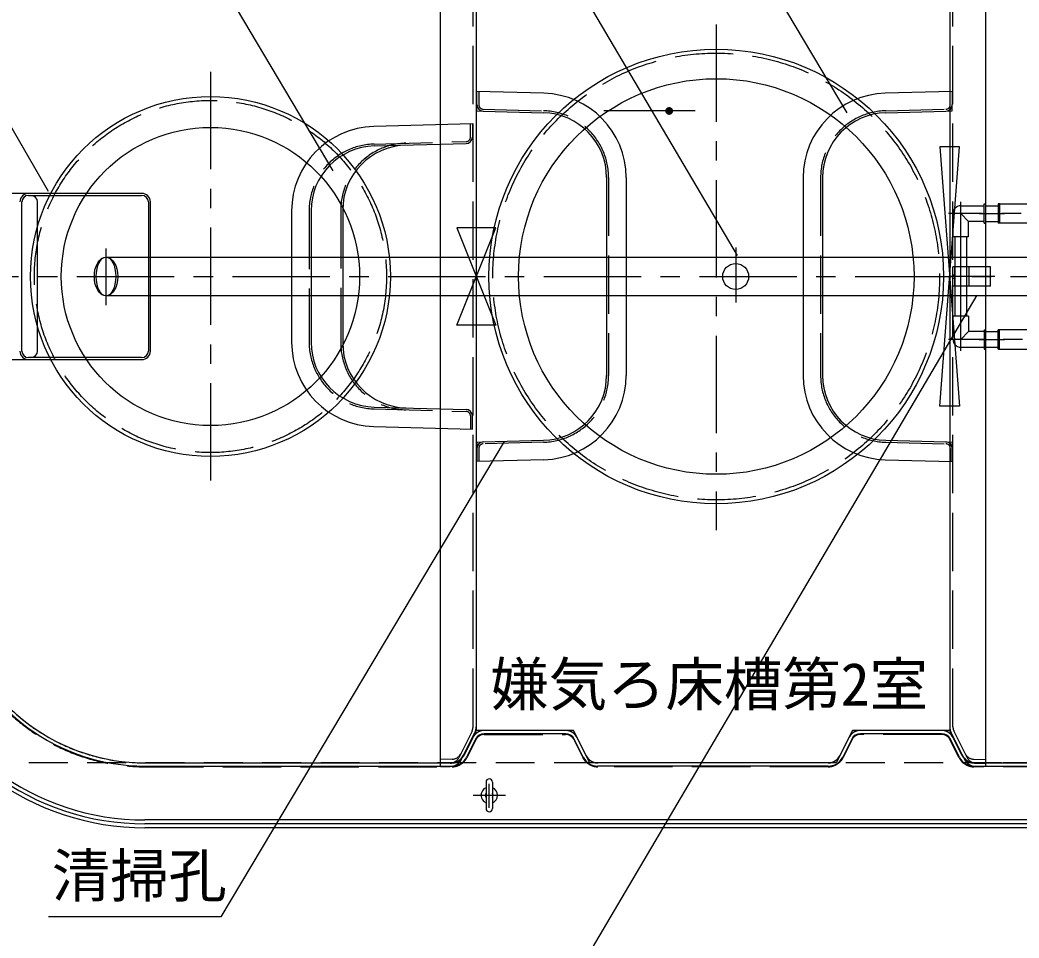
# Model space of a CAD drawing. Units: millimetres, scale not verified. Extents: x -8910 to 8910, y -6308 to 6308.
# Drawn here: x -5787 to -4246, y 392 to 1807 of the extents above; entities that cross this region are included whole.
import ezdxf
from ezdxf.enums import TextEntityAlignment as Align

# ---------------------------------------------------------------- set-up
doc = ezdxf.new("R2010")
doc.units = ezdxf.units.MM
doc.header["$LTSCALE"] = 30
for name, pattern in [('CHAIN1', [8, 5, -1, 1, -1]), ('CHAIN2', [12, 9, -1, 1, -1]), ('DASHED1', [1.8, 1.2, -0.6]), ('DASHED2', [3, 2, -1]), ('DASHED3', [4, 3, -1]), ('DOUBLE_CHAIN2', [12.8, 9, -1, 0.6, -0.6, 0.6, -1])]:
    doc.linetypes.add(name, pattern=pattern)
for name, color, linetype, lineweight in [('0-0_躯体', 3, 'Continuous', 25), ('0-1_機器', 2, 'Continuous', 25), ('0-2_文字', 7, 'Continuous', 25), ('0-3_空気管', 3, 'Continuous', 25), ('0-6_09', 3, 'Continuous', 25), ('0-8_0A', 3, 'Continuous', 25)]:
    doc.layers.add(name, color=color, linetype=linetype, lineweight=lineweight)
doc.styles.add('ＭＳ ゴシック', font='')
doc.styles.get('ＭＳ ゴシック').set_extended_font_data('MS Gothic')

msp = doc.modelspace()

# ---------------------------------------------------------------- linework, layer by layer
at = {"layer": '0-0_躯体'}
for p, q in [((-4745.55, 1667.1), (-4886.38, 1667.1)), ((-5088.99, 1647.11), (-5241.16, 1643.12)), ((-5088.99, 1647.11), (-5088.99, 1626.84)), ((-5240.37, 1613.13), (-5098.73, 1616.84)), ((-5367.79, 1513.17), (-5367.79, 1310.55)), ((-5337.79, 1513.17), (-5337.79, 1310.55)), ((-5289, 1514.44), (-5289, 1309.28)), ((-4335.99, 1520.86), (-4299.99, 1520.86)), ((-4277.49, 1523.86), (-3974.49, 1523.86)), ((-4347.99, 1508.86), (-4347.99, 1472.86)), ((-4335.99, 1508.86), (-4323.99, 1496.86)), ((-4299.99, 1496.86), (-4323.99, 1496.86)), ((-4323.99, 1472.86), (-4323.99, 1496.86)), ((-3974.49, 1493.86), (-4277.99, 1493.86)), ((-4323.99, 1472.86), (-4347.99, 1472.86)), ((-4344.99, 1472.86), (-4344.99, 1350.86)), ((-4326.99, 1472.86), (-4326.99, 1350.86)), ((-4323.99, 1350.86), (-4347.99, 1350.86)), ((-4347.99, 1314.86), (-4347.99, 1350.86)), ((-4323.99, 1350.86), (-4323.99, 1326.86)), ((-4335.99, 1314.86), (-4323.99, 1326.86)), ((-4299.99, 1326.86), (-4323.99, 1326.86)), ((-3974.49, 1329.86), (-4277.99, 1329.86)), ((-4335.99, 1302.86), (-4299.99, 1302.86)), ((-4277.49, 1299.86), (-3974.49, 1299.86)), ((-5240.37, 1210.59), (-5098.73, 1206.88)), ((-5088.99, 1176.61), (-5088.99, 1196.88)), ((-5241.16, 1180.6), (-5088.99, 1176.61))]:
    msp.add_line(p, q, dxfattribs=at)
at = {"layer": '0-0_躯体', "linetype": 'DASHED3'}
for p, q in [((-5091.99, 1626.84), (-5091.99, 1647.03)), ((-5240.45, 1616.13), (-5098.81, 1619.84)), ((-5340.79, 1513.17), (-5340.79, 1310.55)), ((-5292, 1514.44), (-5292, 1309.28)), ((-5240.45, 1207.59), (-5098.81, 1203.88)), ((-5091.99, 1196.88), (-5091.99, 1176.69))]:
    msp.add_line(p, q, dxfattribs=at)
at = {"layer": '0-0_躯体', "linetype": 'CHAIN2'}
for p, q in [((-4335.99, 1297.03), (-4335.99, 1527.21)), ((-3942.75, 1508.86), (-4354.98, 1508.86)), ((-3940.66, 1314.86), (-4354.98, 1314.86))]:
    msp.add_line(p, q, dxfattribs=at)
at = {"layer": '0-0_躯体', "linetype": 'CHAIN1'}
msp.add_line((-5653.99, 1372.15), (-5653.99, 1454.08), dxfattribs=at)
at = {"layer": '0-0_躯体'}
for centre, radius, start, end in [((-5237.79, 1513.17), 130, 91.5, 180), ((-5098.99, 1626.84), 10, 271.5, 0), ((-5237.79, 1513.17), 100, 91.5, 180), ((-5188.99, 1514.44), 100, 91.5, 180), ((-4335.99, 1508.86), 12, 90, 180), ((-5237.79, 1310.55), 130, 180, 268.5), ((-5237.79, 1310.55), 100, 180, 268.5), ((-4335.99, 1314.86), 12, 180, 270), ((-5188.99, 1309.28), 100, 180, 268.5), ((-5098.99, 1196.88), 10, 0, 88.5)]:
    msp.add_arc(centre, radius, start, end, dxfattribs=at)
at = {"layer": '0-0_躯体', "linetype": 'DASHED3'}
for centre, radius, start, end in [((-5098.99, 1626.84), 7, 271.5, 0), ((-5237.79, 1513.17), 103, 91.5, 180), ((-5188.99, 1514.44), 103, 91.5, 180), ((-5237.79, 1310.55), 103, 180, 268.5), ((-5188.99, 1309.28), 103, 180, 268.5), ((-5098.99, 1196.88), 7, 0, 88.5)]:
    msp.add_arc(centre, radius, start, end, dxfattribs=at)
at = {"layer": '0-0_躯体'}
msp.add_ellipse((-5653.99, 1411.86), major_axis=(0, 30), ratio=0.5, dxfattribs=at)
at = {"layer": '0-0_躯体', "color": 92}
for points in [[(-4790.17, 1670.92), (-4791.55, 1667.1), (-4791.54, 1667.48)], [(-4790.17, 1670.92), (-4785.55, 1667.1), (-4791.55, 1667.1)], [(-4785.55, 1667.1), (-4791.5, 1666.35), (-4791.55, 1667.1)], [(-4790.17, 1670.92), (-4791.54, 1667.48), (-4790.61, 1670.31)], [(-4790.61, 1670.31), (-4791.54, 1667.48), (-4791.44, 1668.22)], [(-4785.55, 1667.1), (-4791.36, 1665.61), (-4791.5, 1666.35)], [(-4790.61, 1670.31), (-4791.44, 1668.22), (-4790.98, 1669.65)], [(-4790.98, 1669.65), (-4791.44, 1668.22), (-4791.25, 1668.95)], [(-4785.55, 1667.1), (-4791.13, 1664.89), (-4791.36, 1665.61)], [(-4785.55, 1667.1), (-4790.8, 1664.21), (-4791.13, 1664.89)], [(-4785.55, 1667.1), (-4790.4, 1663.57), (-4790.8, 1664.21)], [(-4785.55, 1667.1), (-4789.92, 1662.99), (-4790.4, 1663.57)], [(-4789.65, 1671.47), (-4785.55, 1667.1), (-4790.17, 1670.92)], [(-4785.55, 1667.1), (-4789.37, 1662.48), (-4789.92, 1662.99)], [(-4789.07, 1671.95), (-4785.55, 1667.1), (-4789.65, 1671.47)], [(-4785.55, 1667.1), (-4788.76, 1662.03), (-4789.37, 1662.48)], [(-4788.44, 1672.36), (-4785.55, 1667.1), (-4789.07, 1671.95)], [(-4785.55, 1667.1), (-4788.1, 1661.67), (-4788.76, 1662.03)], [(-4787.76, 1672.68), (-4785.55, 1667.1), (-4788.44, 1672.36)], [(-4785.55, 1667.1), (-4787.4, 1661.39), (-4788.1, 1661.67)], [(-4787.04, 1672.91), (-4785.55, 1667.1), (-4787.76, 1672.68)], [(-4785.55, 1661.1), (-4787.4, 1661.39), (-4785.55, 1667.1)], [(-4786.3, 1673.05), (-4785.55, 1667.1), (-4787.04, 1672.91)], [(-4785.55, 1673.1), (-4785.55, 1667.1), (-4786.3, 1673.05)], [(-4785.17, 1673.09), (-4785.55, 1667.1), (-4785.55, 1673.1)], [(-4784.42, 1672.99), (-4785.55, 1667.1), (-4785.17, 1673.09)], [(-4783.69, 1672.81), (-4785.55, 1667.1), (-4784.42, 1672.99)], [(-4782.99, 1672.53), (-4785.55, 1667.1), (-4783.69, 1672.81)], [(-4782.99, 1672.53), (-4779.55, 1667.1), (-4785.55, 1667.1)], [(-4779.55, 1667.1), (-4785.55, 1661.1), (-4785.55, 1667.1)], [(-4779.55, 1667.1), (-4784.79, 1661.15), (-4785.55, 1661.1)], [(-4779.55, 1667.1), (-4784.05, 1661.29), (-4784.79, 1661.15)], [(-4779.55, 1667.1), (-4783.34, 1661.52), (-4784.05, 1661.29)], [(-4779.55, 1667.1), (-4782.66, 1661.84), (-4783.34, 1661.52)], [(-4782.33, 1672.16), (-4779.55, 1667.1), (-4782.99, 1672.53)], [(-4779.55, 1667.1), (-4782.02, 1662.24), (-4782.66, 1661.84)], [(-4781.72, 1671.72), (-4779.55, 1667.1), (-4782.33, 1672.16)], [(-4779.55, 1667.1), (-4781.44, 1662.73), (-4782.02, 1662.24)], [(-4781.17, 1671.21), (-4779.55, 1667.1), (-4781.72, 1671.72)], [(-4779.55, 1667.1), (-4780.92, 1663.27), (-4781.44, 1662.73)], [(-4780.69, 1670.63), (-4779.55, 1667.1), (-4781.17, 1671.21)], [(-4779.55, 1667.1), (-4780.48, 1663.88), (-4780.92, 1663.27)], [(-4780.29, 1669.99), (-4779.55, 1667.1), (-4780.69, 1670.63)], [(-4779.56, 1666.72), (-4780.48, 1663.88), (-4779.55, 1667.1)], [(-4779.65, 1665.97), (-4780.48, 1663.88), (-4779.56, 1666.72)], [(-4779.65, 1665.97), (-4780.12, 1664.54), (-4780.48, 1663.88)], [(-4779.97, 1669.31), (-4779.55, 1667.1), (-4780.29, 1669.99)], [(-4779.84, 1665.24), (-4780.12, 1664.54), (-4779.65, 1665.97)], [(-4779.74, 1668.59), (-4779.55, 1667.1), (-4779.97, 1669.31)], [(-4779.59, 1667.85), (-4779.55, 1667.1), (-4779.74, 1668.59)], [(-4785.55, 1661.1), (-4786.67, 1661.21), (-4787.4, 1661.39)], [(-4785.55, 1661.1), (-4785.92, 1661.11), (-4786.67, 1661.21)]]:
    msp.add_solid(points, dxfattribs=at)
at = {"layer": '0-1_機器', "color": 3}
for p, q in [((-4299.99, 1523.85), (-4297.99, 1523.85)), ((-4299.99, 1493.87), (-4299.99, 1523.85)), ((-4297.99, 1523.85), (-4297.99, 1494.96)), ((-4297.99, 1520.85), (-4277.99, 1520.85)), ((-4277.99, 1523.85), (-4277.99, 1493.86)), ((-4275.99, 1523.85), (-4277.99, 1523.85)), ((-4275.99, 1523.85), (-4275.99, 1493.86)), ((-4297.99, 1496.87), (-4277.99, 1496.87)), ((-4299.99, 1493.87), (-4297.99, 1493.87)), ((-4289.99, 1426.86), (-4347.99, 1426.86)), ((-4347.99, 1396.86), (-4347.99, 1426.86)), ((-4322.94, 1396.86), (-4322.94, 1426.86)), ((-4289.99, 1396.86), (-4289.99, 1426.86)), ((-4289.99, 1396.86), (-4347.99, 1396.86)), ((-4299.99, 1329.85), (-4297.99, 1329.85)), ((-4299.99, 1329.85), (-4299.99, 1299.86)), ((-4297.99, 1299.86), (-4297.99, 1328.76)), ((-4297.99, 1326.85), (-4277.99, 1326.85)), ((-4277.99, 1299.86), (-4277.99, 1329.86)), ((-4275.99, 1299.86), (-4275.99, 1329.86)), ((-4299.99, 1299.86), (-4297.99, 1299.86)), ((-4297.99, 1302.86), (-4277.99, 1302.86)), ((-4275.99, 1299.86), (-4277.99, 1299.86))]:
    msp.add_line(p, q, dxfattribs=at)
at = {"layer": '0-1_機器', "color": 3, "linetype": 'CHAIN2'}
for p, q in [((-4307.39, 1508.86), (-4268.59, 1508.86)), ((-4283.1, 1411.86), (-4354.17, 1411.86)), ((-4307.39, 1314.86), (-4268.59, 1314.86))]:
    msp.add_line(p, q, dxfattribs=at)
at = {"layer": '0-1_機器', "color": 3, "linetype": 'DASHED1'}
for p, q in [((-4344.99, 1396.86), (-4344.99, 1426.86)), ((-4347.99, 1414.36), (-4344.99, 1414.36)), ((-4347.99, 1409.36), (-4344.99, 1409.36))]:
    msp.add_line(p, q, dxfattribs=at)
at = {"layer": '0-1_機器', "linetype": 'DASHED2'}
msp.add_line((-3462.99, 661.86), (-5862.99, 661.86), dxfattribs=at)
at = {"layer": '0-2_文字', "color": 3}
for p, q in [((-4680.2, 1444.22), (-5226.25, 2368.85)), ((-4510.96, 1664.48), (-4929.89, 2368.94)), ((-5303.62, 1574.78), (-5732.18, 2295.93)), ((-4978.49, 249.83), (-4310.57, 1383.05)), ((-5039.83, 1157.32), (-5476.7, 424.3)), ((-5476.7, 424.3), (-5742.7, 424.3))]:
    msp.add_line(p, q, dxfattribs=at)
msp.add_lwpolyline([(-5742.52, 1543.13), (-6201.56, 2338.2), (-6719.56, 2338.2)], dxfattribs=at)
at = {"layer": '0-3_空気管'}
for p, q in [((-5137.99, 656.06), (-5137.99, 2167.66)), ((-4297.99, 2167.66), (-4297.99, 656.06)), ((-5082.99, 2111.86), (-5082.99, 711.86)), ((-4352.99, 2111.86), (-4352.99, 711.86)), ((-4348.99, 1697.11), (-4452.4, 1694.4)), ((-4348.99, 1697.11), (-4348.99, 1676.84)), ((-4451.61, 1664.41), (-4358.73, 1666.84)), ((-4338, 1611.86), (-4368, 1611.86)), ((-4368, 1211.86), (-4338, 1611.86)), ((-4578.99, 1564.44), (-4578.99, 1259.28)), ((-4548.99, 1564.44), (-4548.99, 1259.28)), ((-5112.99, 1336.86), (-5052.99, 1486.86)), ((-5653.99, 1441.86), (-3878.99, 1441.86)), ((-3878.99, 1381.86), (-5653.99, 1381.86)), ((-5052.99, 1336.86), (-5112.99, 1336.86)), ((-4451.61, 1159.31), (-4358.73, 1156.88)), ((-4348.99, 1126.61), (-4348.99, 1146.88)), ((-4452.4, 1129.32), (-4348.99, 1126.61)), ((-4945.35, 711.86), (-5070.63, 711.86)), ((-4365.35, 711.86), (-4490.63, 711.86)), ((-5105.67, 667.5), (-5085.1, 708.64)), ((-5088.52, 700.8), (-5102.46, 672.92)), ((-5084.05, 698.57), (-5097.99, 670.68)), ((-4945.35, 706.86), (-5070.63, 706.86)), ((-4917.99, 670.68), (-4931.94, 698.57)), ((-4913.52, 672.92), (-4927.47, 700.8)), ((-4508.52, 700.8), (-4522.47, 672.92)), ((-4504.05, 698.57), (-4517.99, 670.68)), ((-4365.35, 706.86), (-4490.63, 706.86)), ((-4337.99, 670.68), (-4351.94, 698.57)), ((-4330.31, 667.5), (-4350.88, 708.64)), ((-4333.52, 672.92), (-4347.46, 700.8)), ((-5138.15, 662.07), (-5119.99, 662.55)), ((-4297.99, 662.07), (-4315.99, 662.55)), ((-5593.9, 661.86), (-5120.36, 661.86)), ((-5593.9, 656.86), (-5120.36, 656.86)), ((-5138.15, 656.05), (-5123.04, 656.45)), ((-4540.35, 661.86), (-4895.63, 661.86)), ((-4540.35, 656.86), (-4895.63, 656.86)), ((-4315.63, 661.86), (-3940.35, 661.86)), ((-4315.63, 656.86), (-3940.35, 656.86)), ((-4297.99, 656.06), (-4312.95, 656.45)), ((-5067.99, 632.11), (-5067.99, 591.61)), ((-5058, 632.11), (-5058, 591.61)), ((-3825, 573.86), (-5593.9, 573.86)), ((-3825, 567.86), (-5593.9, 567.86)), ((-3825, 561.86), (-5593.9, 561.86))]:
    msp.add_line(p, q, dxfattribs=at)
at = {"layer": '0-3_空気管', "linetype": 'DASHED3'}
for p, q in [((-5087.99, 717.58), (-5087.99, 2106.14)), ((-4347.99, 717.58), (-4347.99, 2106.14)), ((-4351.99, 1676.84), (-4351.99, 1697.03)), ((-4451.69, 1667.41), (-4358.81, 1669.84)), ((-4551.99, 1564.44), (-4551.99, 1259.28)), ((-4451.69, 1156.31), (-4358.81, 1153.88)), ((-4351.99, 1146.88), (-4351.99, 1126.69)), ((-5082.99, 906.44), (-5082.99, 711.86)), ((-4352.99, 906.44), (-4352.99, 711.86)), ((-5089.58, 710.88), (-5110.15, 669.73)), ((-4945.35, 711.86), (-5070.63, 711.86)), ((-4365.35, 711.86), (-4490.63, 711.86)), ((-4346.41, 710.88), (-4325.84, 669.73)), ((-5088.52, 700.8), (-5102.46, 672.92)), ((-5097.1, 670.23), (-5083.15, 698.12)), ((-5070.63, 705.86), (-4945.35, 705.86)), ((-4932.83, 698.12), (-4918.89, 670.23)), ((-4913.52, 672.92), (-4927.47, 700.8)), ((-4508.52, 700.8), (-4522.47, 672.92)), ((-4503.15, 698.12), (-4517.1, 670.23)), ((-4365.35, 705.86), (-4490.63, 705.86)), ((-4338.89, 670.23), (-4352.83, 698.12)), ((-4333.52, 672.92), (-4347.46, 700.8)), ((-5120.12, 667.54), (-5137.99, 667.08)), ((-4315.86, 667.54), (-4297.99, 667.08)), ((-5593.9, 661.86), (-5120.36, 661.86)), ((-5593.9, 655.86), (-5120.36, 655.86)), ((-5123.17, 661.44), (-5137.99, 661.06)), ((-4540.35, 661.86), (-4895.63, 661.86)), ((-4540.35, 655.86), (-4895.63, 655.86)), ((-3940.35, 661.86), (-4315.63, 661.86)), ((-3940.35, 655.86), (-4315.63, 655.86)), ((-4312.81, 661.44), (-4297.99, 661.06))]:
    msp.add_line(p, q, dxfattribs=at)
at = {"layer": '0-3_空気管', "linetype": 'CHAIN1'}
for p, q in [((-4712.99, 1800.48), (-4712.99, 1020.9)), ((-5492.99, 1727.23), (-5492.99, 1094.15)), ((-5653.99, 1367.8), (-5653.99, 1455.05)), ((-4683, 1456.76), (-4683, 1371.59)), ((-6178.94, 1411.86), (-3109.43, 1411.86)), ((-5062.99, 592.71), (-5062.99, 629.7)), ((-5088, 611.86), (-5037.99, 611.86))]:
    msp.add_line(p, q, dxfattribs=at)
at = {"layer": '0-3_空気管', "linetype": 'DOUBLE_CHAIN2'}
for p, q in [((-4358.73, 1156.88), (-4348.99, 1156.62)), ((-4348.99, 1156.62), (-4348.99, 1146.88)), ((-5085.1, 708.64), (-5082.99, 712.86)), ((-5082.99, 717.58), (-5082.99, 712.86)), ((-4907.99, 661.86), (-4913.52, 672.92)), ((-4522.47, 672.92), (-4527.99, 661.86)), ((-4895.63, 661.86), (-4907.99, 661.86)), ((-4527.99, 661.86), (-4540.35, 661.86))]:
    msp.add_line(p, q, dxfattribs=at)
for points in [[(-4358.73, 1666.84), (-4348.99, 1667.1), (-4348.99, 1676.84)], [(-5070.63, 711.86), (-5082.99, 711.86), (-5088.52, 700.8)], [(-4927.47, 700.8), (-4932.99, 711.86), (-4945.35, 711.86)], [(-4490.63, 711.86), (-4502.99, 711.86), (-4508.52, 700.8)], [(-4347.46, 700.8), (-4352.99, 711.86), (-4365.35, 711.86)]]:
    msp.add_lwpolyline(points, dxfattribs=at)
at = {"layer": '0-3_空気管'}
for points in [[(-4368, 1611.86), (-4338, 1211.86), (-4368, 1211.86)], [(-5052.99, 1486.86), (-5112.99, 1486.86), (-5052.99, 1336.86)]]:
    msp.add_lwpolyline(points, dxfattribs=at)
for centre, radius in [((-4712.99, 1411.86), 350.5), ((-4712.99, 1411.86), 305), ((-5492.99, 1411.86), 277.5), ((-5492.99, 1411.86), 230), ((-4683, 1411.86), 20)]:
    msp.add_circle(centre, radius, dxfattribs=at)
at = {"layer": '0-3_空気管', "linetype": 'DASHED3'}
for centre, radius in [((-4712.99, 1411.86), 344.5), ((-5492.99, 1411.86), 271.5)]:
    msp.add_circle(centre, radius, dxfattribs=at)
at = {"layer": '0-3_空気管'}
for centre, radius, start, end in [((-4448.99, 1564.44), 130, 91.5, 180), ((-4448.99, 1564.44), 100, 91.5, 180), ((-4358.99, 1676.84), 10, 271.5, 0), ((-4448.99, 1259.28), 130, 180, 268.5), ((-4448.99, 1259.28), 100, 180, 268.5), ((-4358.99, 1146.88), 10, 0, 88.5), ((-5593.9, 961.86), 305, 197.458, 270), ((-5593.9, 961.86), 300, 197.458, 270), ((-5593.9, 961.86), 400, 197.458, 270), ((-5593.9, 961.86), 394, 197.458, 270), ((-5593.9, 961.86), 388, 197.458, 270), ((-5070.63, 691.86), 20, 90, 153.435), ((-5102.99, 717.58), 20, 333.436, 0), ((-4945.35, 691.86), 20, 26.565, 90), ((-4490.63, 691.86), 20, 90, 153.435), ((-4365.35, 691.86), 20, 26.565, 90), ((-4332.99, 717.58), 20, 180, 206.564), ((-5070.63, 691.86), 15, 90, 153.435), ((-4945.35, 691.86), 15, 26.565, 90), ((-4490.63, 691.86), 15, 90, 153.435), ((-4365.35, 691.86), 15, 26.565, 90), ((-5123.56, 676.44), 20, 271.5, 333.436), ((-5120.35, 681.86), 25, 270, 333.435), ((-5120.52, 682.54), 20, 271.5, 333.436), ((-4895.63, 681.86), 25, 206.565, 270), ((-4895.63, 681.86), 20, 206.565, 270), ((-4540.35, 681.86), 20, 270, 333.435), ((-4540.35, 681.86), 25, 270, 333.435), ((-4315.63, 681.86), 25, 206.565, 270), ((-4315.63, 681.86), 20, 206.565, 270), ((-4315.47, 682.54), 20, 206.564, 268.5), ((-4312.42, 676.44), 20, 206.564, 268.5), ((-5062.99, 632.11), 5, 0, 180), ((-5062.99, 611.86), 12.75, 113.089, 246.911), ((-5062.99, 611.86), 12.75, 293.089, 66.911), ((-5062.99, 611.86), 6, 146.443, 213.557), ((-5062.99, 611.86), 6, 326.443, 33.557), ((-5062.99, 591.61), 5, 180, 0)]:
    msp.add_arc(centre, radius, start, end, dxfattribs=at)
at = {"layer": '0-3_空気管', "linetype": 'DASHED3'}
for centre, radius, start, end in [((-4448.99, 1564.44), 103, 91.5, 180), ((-4358.99, 1676.84), 7, 271.5, 0), ((-4448.99, 1259.28), 103, 180, 268.5), ((-4358.99, 1146.88), 7, 0, 88.5), ((-5593.9, 961.86), 306, 197.458, 270), ((-5593.9, 961.86), 300, 197.458, 270), ((-5102.99, 717.58), 15, 333.436, 0), ((-5070.63, 691.86), 20, 90, 153.435), ((-4945.35, 691.86), 20, 26.565, 90), ((-4490.63, 691.86), 20, 90, 153.435), ((-4365.35, 691.86), 20, 26.565, 90), ((-4332.99, 717.58), 15, 180, 206.564), ((-5070.63, 691.86), 14, 90, 153.435), ((-4945.35, 691.86), 14, 26.565, 90), ((-4490.63, 691.86), 14, 90, 153.435), ((-4365.35, 691.86), 14, 26.565, 90), ((-5123.56, 676.44), 15, 271.5, 333.436), ((-5120.35, 681.86), 20, 270, 333.435), ((-5120.35, 681.86), 26, 270, 333.435), ((-5120.52, 682.54), 15, 271.5, 333.436), ((-4895.63, 681.86), 26, 206.565, 270), ((-4895.63, 681.86), 20, 206.565, 270), ((-4540.35, 681.86), 20, 270, 333.435), ((-4540.35, 681.86), 26, 270, 333.435), ((-4315.63, 681.86), 26, 206.565, 270), ((-4315.63, 681.86), 20, 206.565, 270), ((-4315.47, 682.54), 15, 206.564, 268.5), ((-4312.42, 676.44), 15, 206.564, 268.5)]:
    msp.add_arc(centre, radius, start, end, dxfattribs=at)
at = {"layer": '0-3_空気管'}
msp.add_ellipse((-5653.99, 1411.86), major_axis=(0, 30), ratio=0.6, dxfattribs=at)
at = {"layer": '0-6_09'}
for p, q in [((-4978.59, 1694.4), (-5081.99, 1697.11)), ((-5081.99, 1676.84), (-5081.99, 1697.11)), ((-5072.25, 1666.84), (-4979.37, 1664.41)), ((-4881.99, 1564.44), (-4881.99, 1259.28)), ((-4851.99, 1564.44), (-4851.99, 1259.28)), ((-5072.25, 1156.88), (-4979.37, 1159.31)), ((-5081.99, 1146.88), (-5081.99, 1126.61)), ((-4978.59, 1129.32), (-5081.99, 1126.61))]:
    msp.add_line(p, q, dxfattribs=at)
at = {"layer": '0-6_09', "linetype": 'DASHED3'}
for p, q in [((-5078.99, 1697.03), (-5078.99, 1676.84)), ((-5072.18, 1669.84), (-4979.3, 1667.41)), ((-4878.99, 1564.44), (-4878.99, 1259.28)), ((-4979.3, 1156.31), (-5072.18, 1153.88)), ((-5078.99, 1146.88), (-5078.99, 1126.69))]:
    msp.add_line(p, q, dxfattribs=at)
at = {"layer": '0-6_09', "linetype": 'DOUBLE_CHAIN2'}
for p, q in [((-5081.99, 1667.1), (-5081.99, 1676.84)), ((-5081.99, 1667.1), (-5072.25, 1666.84)), ((-5081.99, 1156.62), (-5072.25, 1156.88)), ((-5081.99, 1156.62), (-5081.99, 1146.88))]:
    msp.add_line(p, q, dxfattribs=at)
at = {"layer": '0-6_09'}
for centre, radius, start, end in [((-4981.99, 1564.44), 130, 0, 88.5), ((-5071.99, 1676.84), 10, 180, 268.5), ((-4981.99, 1564.44), 100, 0, 88.5), ((-4981.99, 1259.28), 100, 271.5, 0), ((-4981.99, 1259.28), 130, 271.5, 0), ((-5071.99, 1146.88), 10, 91.5, 180)]:
    msp.add_arc(centre, radius, start, end, dxfattribs=at)
at = {"layer": '0-6_09', "linetype": 'DASHED3'}
for centre, radius, start, end in [((-5071.99, 1676.84), 7, 180, 268.5), ((-4981.99, 1564.44), 103, 0, 88.5), ((-4981.99, 1259.28), 103, 271.5, 0), ((-5071.99, 1146.88), 7, 91.5, 180)]:
    msp.add_arc(centre, radius, start, end, dxfattribs=at)
at = {"layer": '0-8_0A'}
for p, q in [((-5599.17, 1539.86), (-5860.34, 1539.86)), ((-5783.65, 1296.86), (-5783.65, 1526.86)), ((-5773.51, 1536.86), (-5599.17, 1536.86)), ((-5759.51, 1296.86), (-5759.51, 1526.86)), ((-5588.65, 1526.86), (-5588.65, 1296.86)), ((-5585.5, 1296.86), (-5585.5, 1526.86)), ((-5860.34, 1283.86), (-5599.17, 1283.86)), ((-5599.17, 1286.86), (-5773.51, 1286.86))]:
    msp.add_line(p, q, dxfattribs=at)
for centre, major_axis, ratio, start_param, end_param in [((-5773.51, 1526.86), (-13.18, 0), 0.986572, 4.712389, 6.2831853), ((-5773.51, 1526.86), (-10.14, 0), 0.986572, 4.712389, 6.2831853), ((-5770.03, 1526.86), (10.51, 0), 0.951057, 6.2831853, 7.8539816), ((-5599.17, 1526.86), (13.67, 0), 0.951057, 6.2831853, 7.8539816), ((-5599.17, 1526.86), (10.51, 0), 0.951057, 6.2831853, 7.8539816), ((-5773.51, 1296.86), (-13.18, 0), 0.986572, 6.2831853, 7.8539816), ((-5773.51, 1296.86), (-10.14, 0), 0.986572, 6.2831853, 7.8539816), ((-5770.03, 1296.86), (10.51, 0), 0.951057, 4.712389, 6.2831853), ((-5599.17, 1296.86), (10.51, 0), 0.951057, 4.712389, 6.2831853), ((-5599.17, 1296.86), (13.67, 0), 0.951057, 4.712389, 6.2831853)]:
    msp.add_ellipse(centre, major_axis=major_axis, ratio=ratio, start_param=start_param, end_param=end_param, dxfattribs=at)

# ---------------------------------------------------------------- texts
at = {"layer": '0-2_文字', "color": 4, "style": 'ＭＳ ゴシック'}
for s, p in [('嫌気ろ床槽第2室', (-5061.19, 730.4)), ('清掃孔', (-5737.7, 435.3))]:
    msp.add_text(s, height=65.98, dxfattribs=at).set_placement(p, align=Align.BOTTOM_LEFT)

doc.saveas('drawing.dxf')
